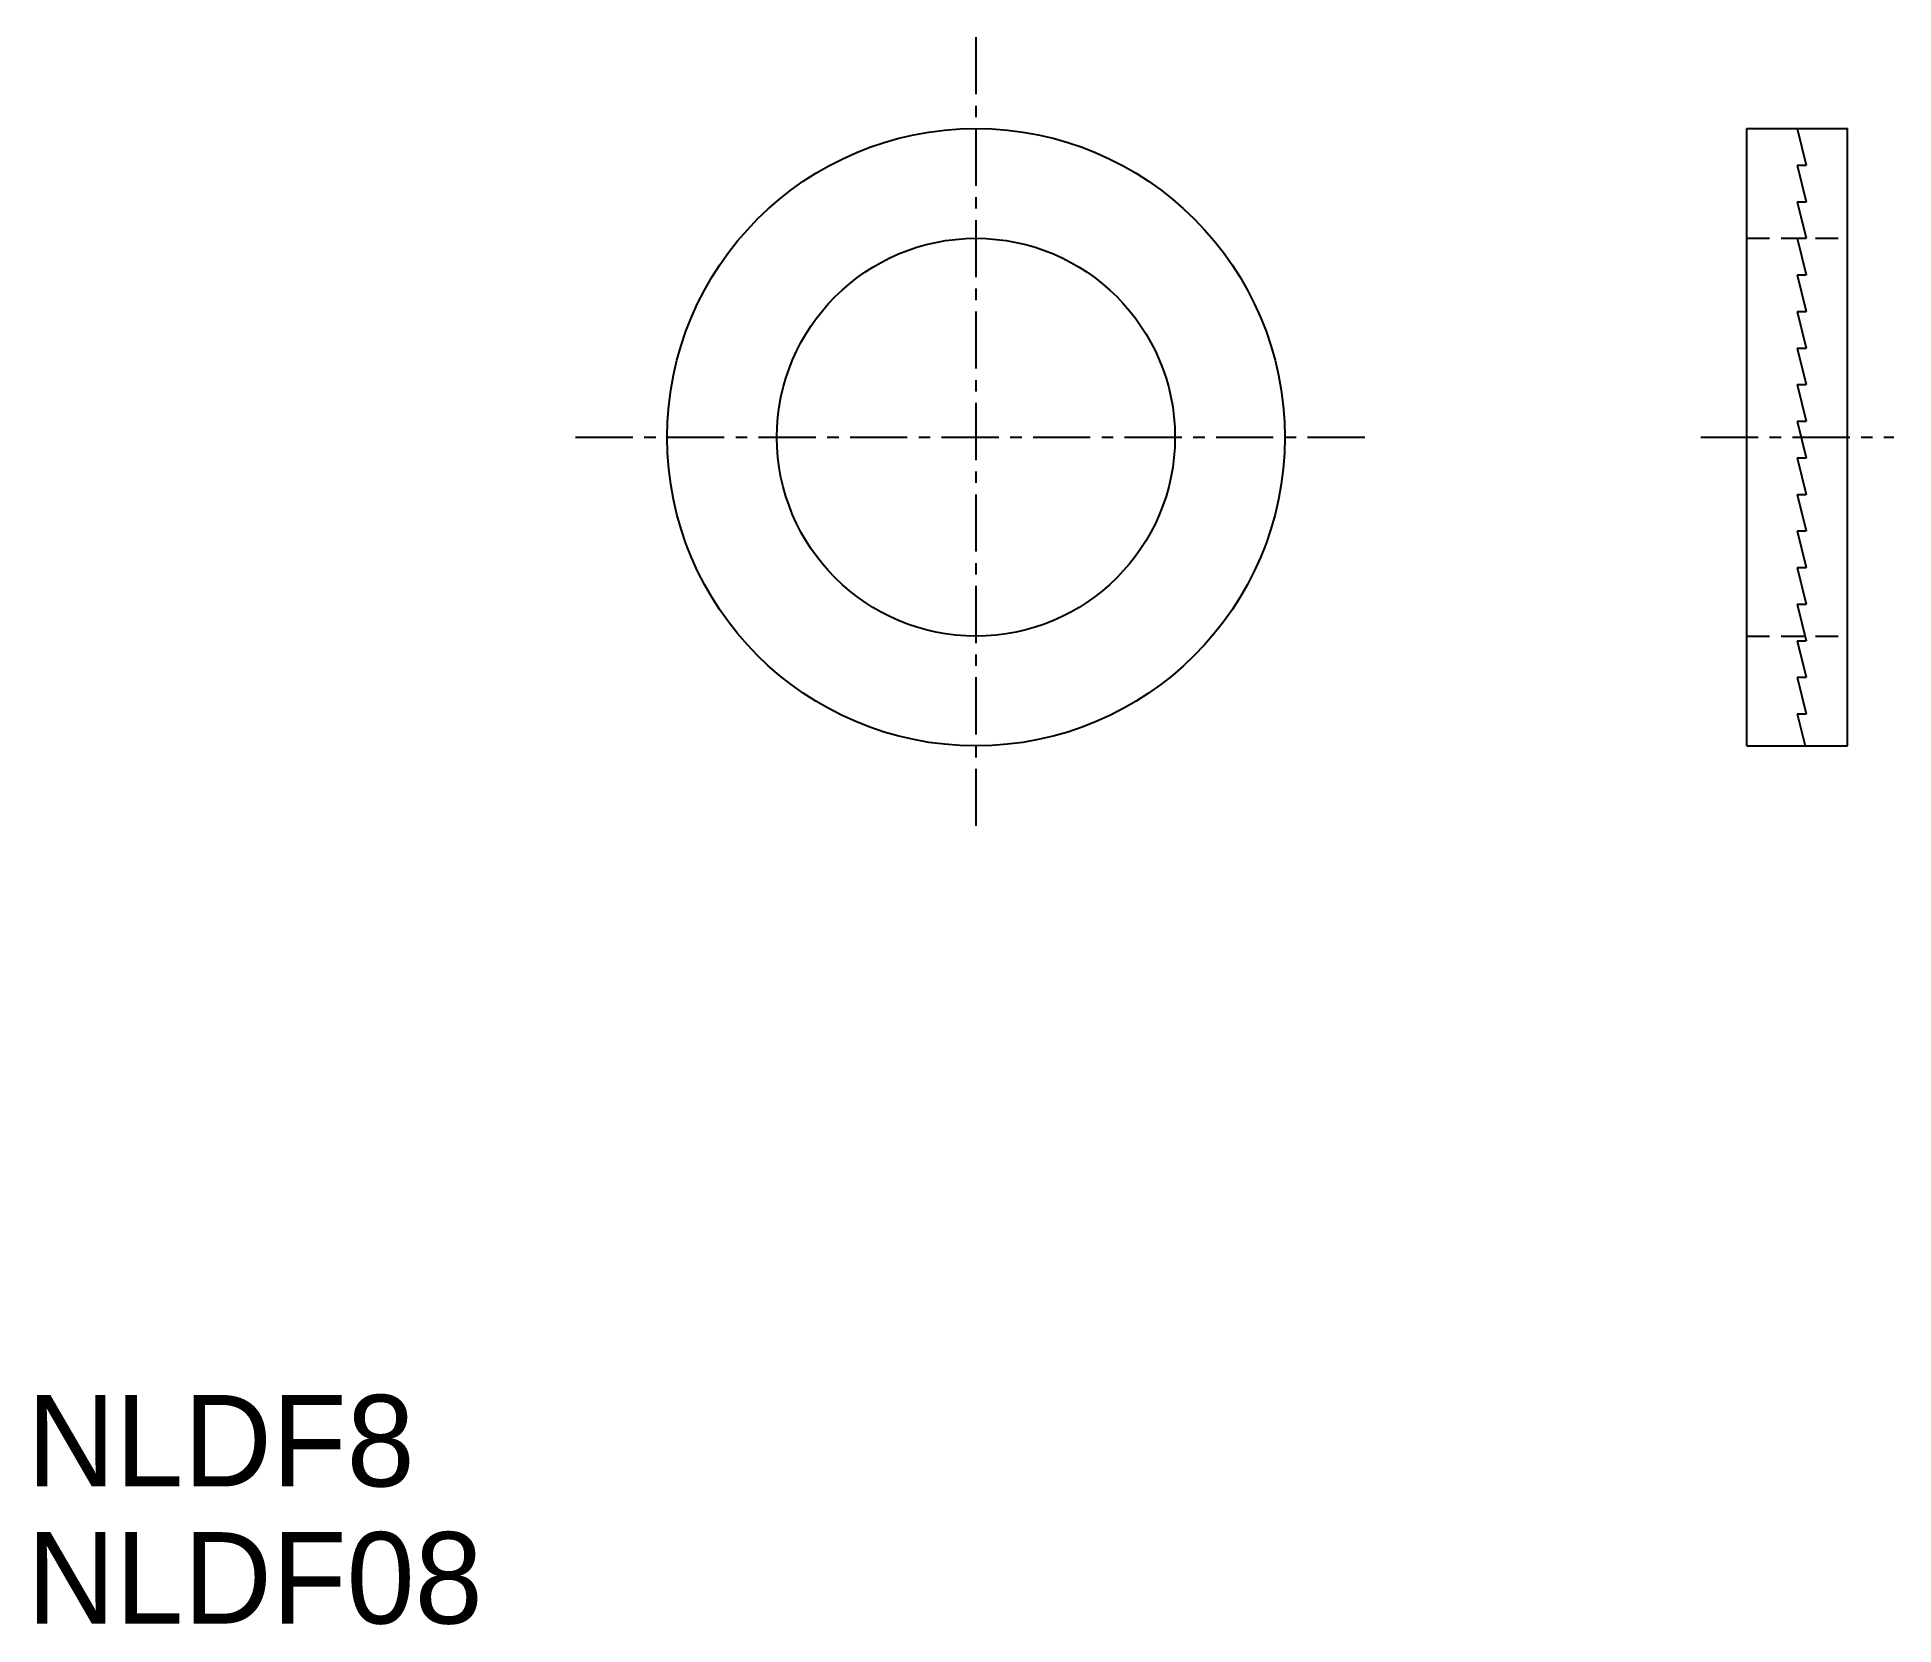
# Model space of a CAD drawing. Extents: x 2.2 to 42.8, y -5.4 to 29.3.
import ezdxf

# ---------------------------------------------------------------- set-up
doc = ezdxf.new("R2010")
doc.units = 0
doc.linetypes.add('CENTER', pattern=[2, 1.25, -0.25, 0.25, -0.25])
doc.linetypes.add('DASHED', pattern=[0.75, 0.5, -0.25])
doc.layers.get('0').update_dxf_attribs({"linetype": 'CONTINUOUS'})
doc.layers.add('CENTER', color=1, linetype='CENTER')

msp = doc.modelspace()

# ---------------------------------------------------------------- linework, layer by layer
at = {"color": 7, "linetype": 'CONTINUOUS'}
for p, q in [((39.588, 13.811), (39.588, 27.311)), ((39.588, 27.311), (41.788, 27.311)), ((40.688, 27.311), (40.888, 26.511)), ((41.788, 13.811), (41.788, 27.311)), ((40.688, 26.511), (40.888, 26.511)), ((40.688, 26.511), (40.888, 25.711)), ((40.688, 25.711), (40.888, 25.711)), ((40.688, 25.711), (40.888, 24.911)), ((40.688, 24.911), (40.888, 24.911)), ((40.688, 24.911), (40.888, 24.111)), ((40.688, 24.111), (40.888, 24.111)), ((40.688, 24.111), (40.888, 23.311)), ((40.688, 23.311), (40.888, 23.311)), ((40.688, 23.311), (40.888, 22.511)), ((40.688, 22.511), (40.888, 22.511)), ((40.688, 22.511), (40.888, 21.711)), ((40.688, 21.711), (40.888, 21.711)), ((40.688, 21.711), (40.888, 20.911)), ((40.688, 20.911), (40.888, 20.911)), ((40.688, 20.911), (40.888, 20.111)), ((41.788, 20.561), (41.788, 20.561)), ((40.688, 20.111), (40.888, 20.111)), ((40.688, 20.111), (40.888, 19.311)), ((40.688, 19.311), (40.888, 19.311)), ((40.688, 19.311), (40.888, 18.511)), ((40.688, 18.511), (40.888, 18.511)), ((40.688, 18.511), (40.888, 17.711)), ((40.688, 17.711), (40.888, 17.711)), ((40.688, 17.711), (40.888, 16.911)), ((40.688, 16.911), (40.888, 16.911)), ((40.688, 16.911), (40.888, 16.111)), ((40.688, 16.111), (40.888, 16.111)), ((40.688, 16.111), (40.888, 15.311)), ((40.688, 15.311), (40.888, 15.311)), ((40.688, 15.311), (40.888, 14.511)), ((40.688, 14.511), (40.888, 14.511)), ((40.688, 14.511), (40.863, 13.811)), ((39.588, 13.811), (41.788, 13.811))]:
    msp.add_line(p, q, dxfattribs=at)
at = {"color": 3, "linetype": 'DASHED'}
for p, q in [((39.588, 24.911), (41.788, 24.911)), ((39.588, 16.211), (41.788, 16.211))]:
    msp.add_line(p, q, dxfattribs=at)
at = {"color": 7, "linetype": 'CONTINUOUS'}
for radius in [6.75, 4.35]:
    msp.add_circle((22.74, 20.561), radius, dxfattribs=at)
at = {"layer": 'CENTER', "color": 1, "linetype": 'CENTER'}
for p, q in [((22.74, 29.311), (22.74, 11.811)), ((13.99, 20.561), (31.49, 20.561)), ((38.588, 20.561), (42.804, 20.561))]:
    msp.add_line(p, q, dxfattribs=at)

# ---------------------------------------------------------------- texts
at = {"color": 7, "linetype": 'CONTINUOUS'}
for s, p in [('NLDF8', (2, -2.382)), ('NLDF08', (2, -5.382))]:
    msp.add_text(s, height=2, dxfattribs=at).set_placement(p)

doc.saveas('drawing.dxf')
